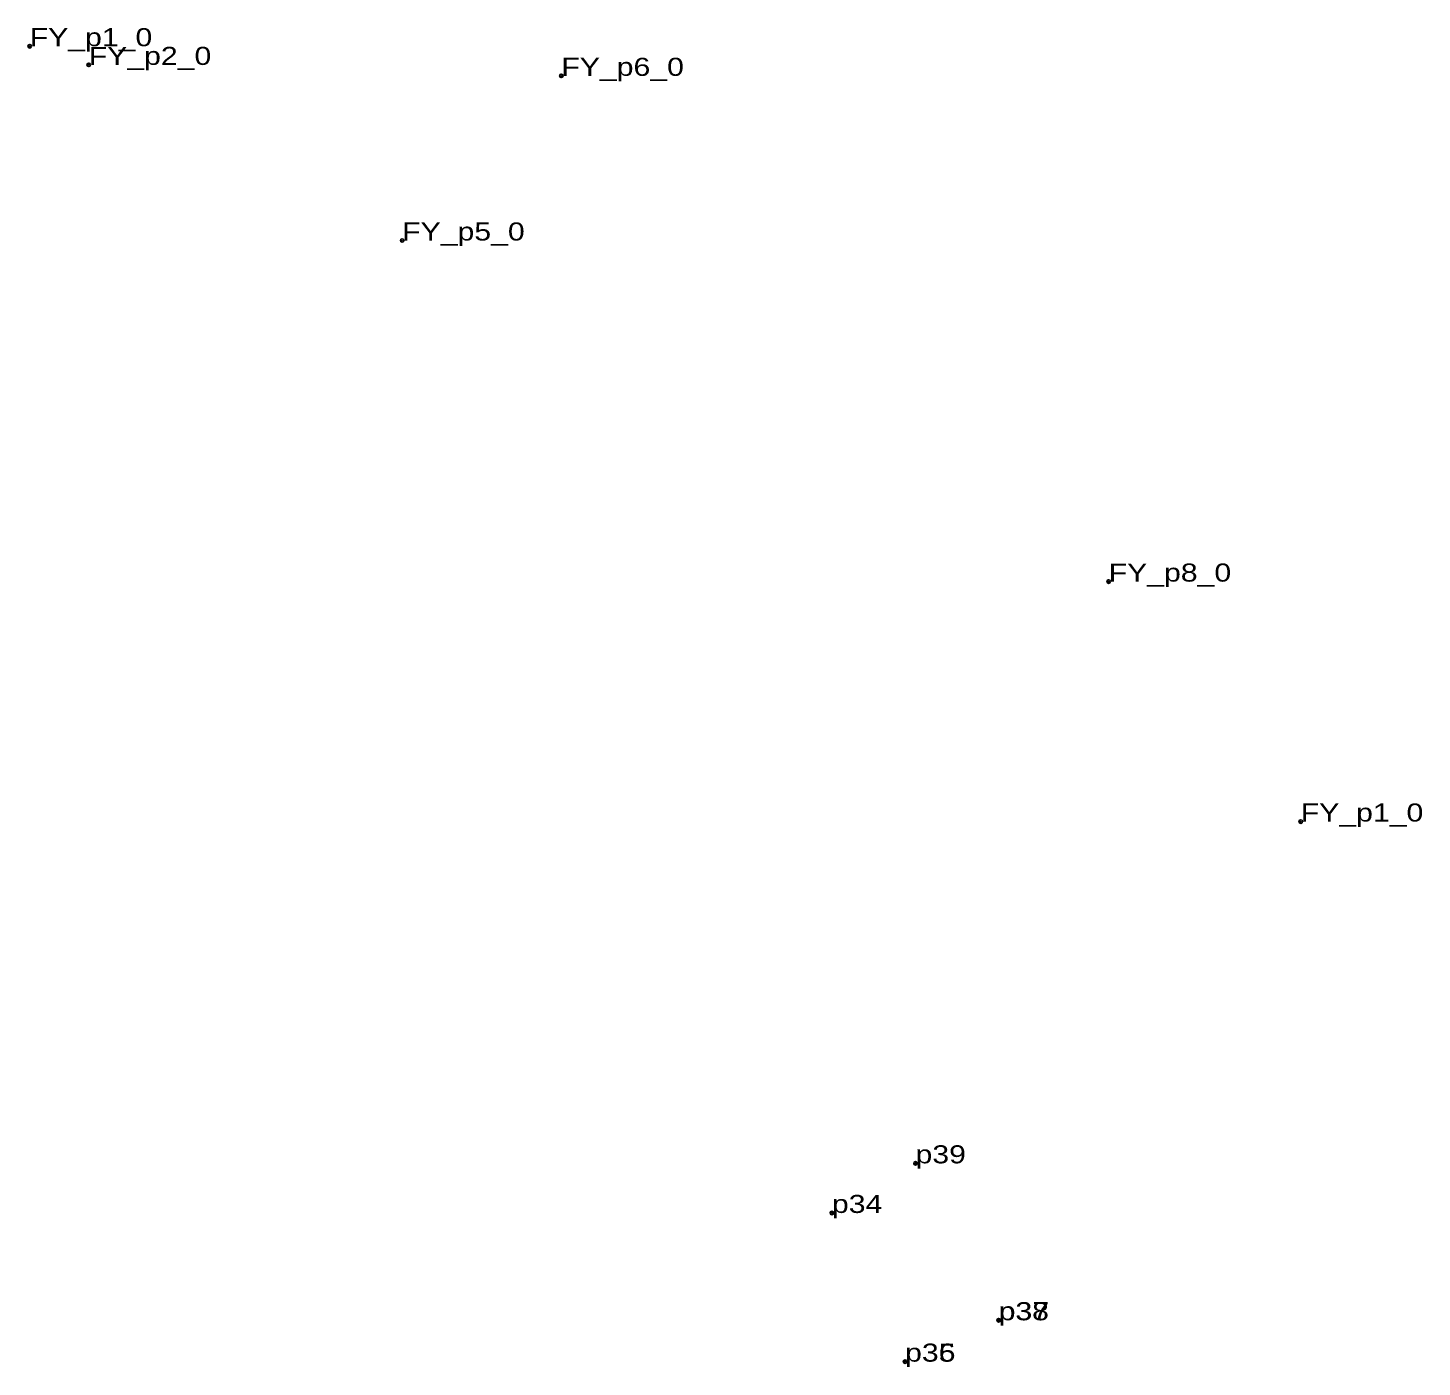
# Model space of a CAD drawing. Header units: metres. Extents: x 1 to 1819946, y -1 to 1851864.
# Drawn here: x 551264.4 to 551403.3, y 1822281.8 to 1822415.2 of the extents above; entities that cross this region are included whole.
import ezdxf

# ---------------------------------------------------------------- set-up
doc = ezdxf.new("R2010")
doc.units = ezdxf.units.M
doc.header["$LTSCALE"] = 0.72
doc.header["$PDMODE"] = 32
doc.header["$PDSIZE"] = 0.36
doc.layers.add('12', color=7, linetype='Continuous')
doc.layers.add('7', color=7, linetype='Continuous')

msp = doc.modelspace()

# ---------------------------------------------------------------- linework, layer by layer
at = {"layer": '7'}
for p in [(551264.59, 1822413.4), (551270.47, 1822411.55), (551317.56, 1822410.45), (551301.7, 1822394.05), (551372.09, 1822360.08), (551391.23, 1822336.18), (551352.85, 1822302.14), (551344.52, 1822297.2), (551361.13, 1822286.51), (551361.14, 1822286.52), (551351.81, 1822282.39)]:
    msp.add_point(p, dxfattribs=at)

# ---------------------------------------------------------------- texts
at = {"layer": '12', "width": 1.25}
for s, p in [('FY_p1_0', (551264.59, 1822413.4)), ('FY_p2_0', (551270.47, 1822411.54)), ('FY_p6_0', (551317.56, 1822410.45)), ('FY_p5_0', (551301.7, 1822394.05)), ('FY_p8_0', (551372.09, 1822360.08)), ('FY_p1_0', (551391.23, 1822336.18)), ('p39', (551352.85, 1822302.14)), ('p34', (551344.52, 1822297.2)), ('p38', (551361.12, 1822286.51)), ('p37', (551361.14, 1822286.52)), ('p35', (551351.81, 1822282.39)), ('p36', (551351.81, 1822282.39))]:
    msp.add_text(s, height=1.8, dxfattribs=at).set_placement(p)

doc.saveas('drawing.dxf')
